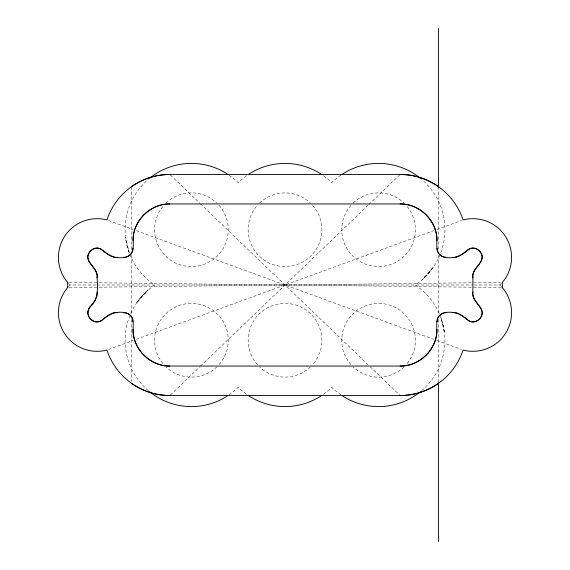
<?xml version="1.0" encoding="UTF-8"?>
<svg xmlns="http://www.w3.org/2000/svg" width="570" height="570" viewBox="0 0 570 570"><rect width="100%" height="100%" fill="white"/><g stroke="black" fill="none" stroke-linecap="round" stroke-linejoin="round"><path stroke-width="0.43" stroke-dasharray="2.85 2.14" d="M136.707 302.791L141.246 296.899L148.008 290.13L136.707 302.791L141.944 296.108L148.008 290.13M433.293 267.209L428.754 273.101L421.992 279.87L433.293 267.209L428.056 273.892L421.992 279.87M68.649 286.425L70.032 285L96.066 285M501.351 283.575L499.968 285L473.934 285M170.466 394.953L199.849 366.745M200.448 366.168L368.348 204.986M368.947 204.409L399.534 175.047M108.499 349.474L133.152 340.468M136.33 339.307L433.67 230.693M436.848 229.532L461.501 220.526M69.326 287.558L500.674 282.442M96.9 285L473.1 285M69.326 282.442L500.674 287.558M108.499 220.526L133.152 229.532M136.33 230.693L433.67 339.307M436.848 340.468L461.501 349.474M170.466 175.047L199.849 203.255M200.448 203.832L369.552 366.168M370.151 366.745L399.534 394.953M499.968 285L501.351 286.425M70.032 285L68.649 283.575M438.494 186.696L438.494 250.458M438.494 255.495L438.494 314.505M438.494 319.542L438.494 383.304M131.506 186.696L131.506 250.458M131.506 255.495L131.506 314.505M131.506 319.542L131.506 381.537M407.18 206.518A36.843 36.843 0 0 1 403.346 257.013A36.843 36.843 0 0 1 352.709 255.966A36.843 36.843 0 0 1 350.963 205.35M353.072 203.155A36.843 36.843 0 0 1 404.087 203.155M312.617 205.35A36.843 36.843 0 0 1 310.507 256.322A36.843 36.843 0 0 1 259.493 256.322A36.843 36.843 0 0 1 257.384 205.35M259.493 203.155A36.843 36.843 0 0 1 310.507 203.155M219.037 205.35A36.843 36.843 0 0 1 217.291 255.966A36.843 36.843 0 0 1 166.654 257.013A36.843 36.843 0 0 1 162.821 206.518M165.913 203.155A36.843 36.843 0 0 1 216.928 203.155M162.821 363.482A36.843 36.843 0 0 1 166.654 312.987A36.843 36.843 0 0 1 217.291 314.034A36.843 36.843 0 0 1 219.037 364.65M216.928 366.845A36.843 36.843 0 0 1 165.913 366.845M257.384 364.65A36.843 36.843 0 0 1 259.493 313.678A36.843 36.843 0 0 1 310.507 313.678A36.843 36.843 0 0 1 312.617 364.65M310.507 366.845A36.843 36.843 0 0 1 259.493 366.845M350.963 364.65A36.843 36.843 0 0 1 352.709 314.034A36.843 36.843 0 0 1 403.346 312.987A36.843 36.843 0 0 1 407.18 363.482M404.087 366.845A36.843 36.843 0 0 1 353.072 366.845M229.033 394.882A66.312 66.312 0 0 0 238.21 387.258A66.312 66.312 0 0 0 247.394 394.882M148.307 390.649A66.312 66.312 0 0 1 154.762 285A66.312 66.312 0 0 1 148.307 179.351M421.693 390.649A66.312 66.312 0 0 0 415.238 285A66.312 66.312 0 0 0 421.693 179.351M340.967 394.882A66.312 66.312 0 0 1 331.79 387.258A66.312 66.312 0 0 1 322.606 394.882M229.033 175.118A66.312 66.312 0 0 1 238.21 182.742A66.312 66.312 0 0 1 247.394 175.118M340.967 175.118A66.312 66.312 0 0 0 331.79 182.742A66.312 66.312 0 0 0 322.606 175.118M443.161 325.214L440.881 317.54L444.479 332.837L443.161 325.214M129.119 252.46L126.839 244.787L125.521 237.163L129.119 252.46"/><path stroke-width="0.85" d="M97.107 292.04C98.304 300.305 89.889 304.337 87.994 311.298C86.612 318.324 94.962 324.294 101.168 320.896C107.994 313.87 118.353 309.881 128.043 313.664C136.244 318.046 131.713 328.719 133.644 335.915C136.508 352.944 152.603 366.332 169.867 366.054L400.133 366.054C418.615 366.41 435.523 350.963 436.827 332.524C437.026 326.161 435.01 316.236 442.797 313.279C452.445 310.18 462.135 314.07 468.832 320.896C475.209 324.401 483.716 317.982 481.928 310.842C479.634 304.223 471.803 300.091 472.893 292.04L472.893 277.961C471.696 269.695 480.111 265.663 482.006 258.702C483.389 251.676 475.038 245.706 468.832 249.104C462.006 256.13 451.647 260.12 441.957 256.336C433.756 251.954 438.287 241.281 436.356 234.085C433.492 217.056 417.397 203.668 400.133 203.946L169.867 203.946C151.385 203.59 134.477 219.037 133.173 237.476C132.974 243.839 134.99 253.764 127.203 256.721C117.555 259.82 107.865 255.93 101.168 249.104C94.791 245.599 86.284 252.018 88.072 259.158C90.366 265.777 98.197 269.909 97.107 277.961C97.883 288.071 98.46 300.297 89.611 307.28C87.003 310.8 87.481 316.079 90.594 319.143C100.983 328.698 107.017 310.7 117.698 312.631M472.893 277.961C470.963 267.28 488.96 261.245 479.406 250.857C469.017 241.302 462.982 259.3 452.302 257.369M133.024 240.789C132.732 221.103 150.181 203.654 169.867 203.946M133.024 248.157C133.102 253.08 128.734 257.44 123.818 257.369M436.976 321.843C436.898 316.92 441.266 312.56 446.182 312.631M436.976 329.211C437.268 348.897 419.819 366.346 400.133 366.054M438.494 383.304C431.005 388.605 422.42 392.331 413.435 394.184A50.046 37.242 0 0 1 400.133 395.53L169.867 395.523A66.312 66.312 0 0 1 106.911 350.051A38.682 38.682 0 0 1 67.63 287.579L68.065 287.081M131.506 186.696C138.995 181.395 147.58 177.669 156.565 175.816A50.046 37.242 0 0 1 169.867 174.47L400.133 174.477A66.312 66.312 0 0 1 463.089 219.949A38.682 38.682 0 0 1 502.37 282.421L501.935 282.919M117.698 257.369C107.017 259.3 100.983 241.302 90.594 250.857C81.04 261.245 99.038 267.28 97.107 277.961M452.302 312.631C462.982 310.7 469.017 328.698 479.406 319.143C488.96 308.755 470.963 302.72 472.893 292.04M400.133 203.946C419.819 203.654 437.268 221.103 436.976 240.789M446.182 257.369C441.266 257.44 436.898 253.08 436.976 248.157M123.818 312.631C128.734 312.56 133.102 316.92 133.024 321.843M169.867 366.054C150.181 366.346 132.732 348.897 133.024 329.211M438.494 186.696C431.005 181.395 422.42 177.669 413.435 175.816A50.046 37.242 0 0 0 400.133 174.47M131.506 383.304C138.995 388.605 147.58 392.331 156.565 394.184A50.046 37.242 0 0 0 169.867 395.53M501.935 287.081L502.37 287.579A38.682 38.682 0 0 1 463.089 350.051A66.312 66.312 0 0 1 400.133 395.523M68.065 282.919L67.63 282.421A38.682 38.682 0 0 1 106.911 219.949A66.312 66.312 0 0 1 169.867 174.477M502.37 282.421L502.37 287.579M438.494 28.5L438.494 187.373M438.494 382.969L438.494 541.5M67.63 282.421L67.63 287.579M227.622 395.829A66.312 66.312 0 0 1 149.625 391.747M149.625 178.253A66.312 66.312 0 0 1 227.622 174.171M342.378 174.171A66.312 66.312 0 0 1 420.375 178.253M248.805 174.171A66.312 66.312 0 0 1 321.195 174.171M420.375 391.747A66.312 66.312 0 0 1 342.378 395.829M321.195 395.829A66.312 66.312 0 0 1 248.805 395.829"/></g></svg>
